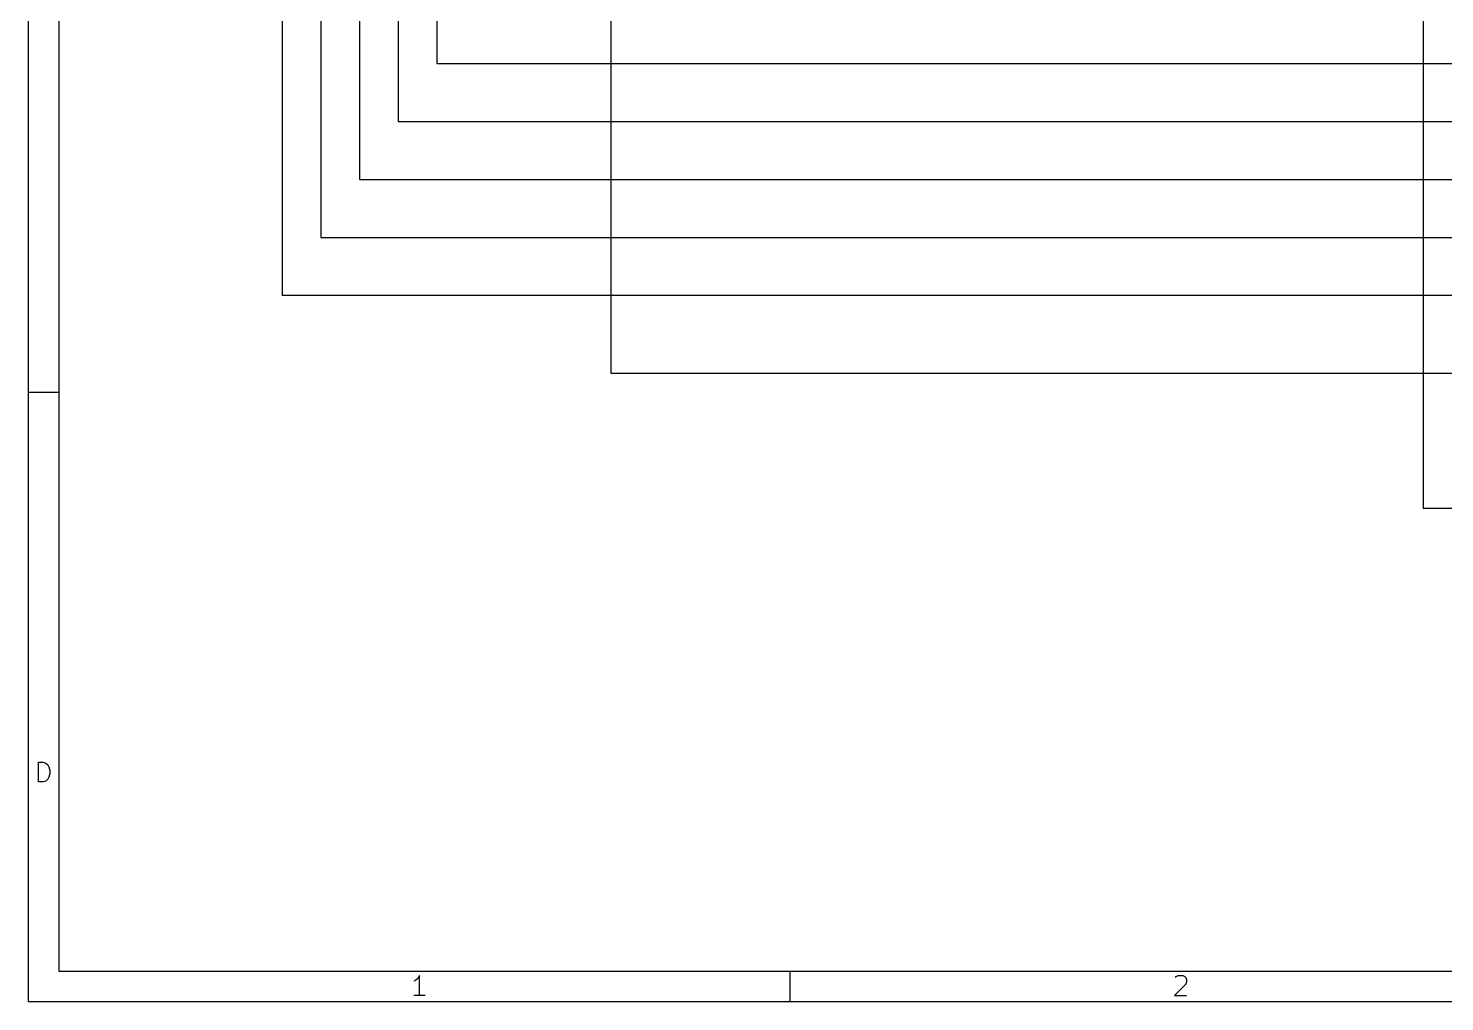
# Model space of a CAD drawing. Extents: x 0.4 to 11.3, y -7.9 to -0.4.
# Drawn here: x 0.394 to 4.055, y -7.874 to -5.359 of the extents above; entities that cross this region are included whole.
import ezdxf

# ---------------------------------------------------------------- set-up
doc = ezdxf.new("R2010")
doc.units = 0
doc.header["$MEASUREMENT"] = 0
doc.layers.add('GREEN3', color=91, linetype='CONTINUOUS')
doc.layers.add('RED2', color=1, linetype='CONTINUOUS')

msp = doc.modelspace()

# ---------------------------------------------------------------- linework, layer by layer
at = {"layer": 'GREEN3', "linetype": 'CONTINUOUS'}
for p, q in [((1.45, -3.4), (1.45, -5.45)), ((1.35, -3.5), (1.35, -5.6)), ((1.25, -3.6), (1.25, -5.75)), ((1.15, -3.7), (1.15, -5.9)), ((1.05, -3.8), (1.05, -6.05)), ((1.9, -4.1), (1.9, -6.25)), ((4, -4.15), (4, -6.6)), ((1.45, -5.45), (8, -5.45)), ((1.35, -5.6), (8.05, -5.6)), ((1.25, -5.75), (8.1, -5.75)), ((1.15, -5.9), (8.15, -5.9)), ((8.2, -6.05), (1.05, -6.05)), ((1.9, -6.25), (8.3, -6.25)), ((6.35, -6.6), (4, -6.6))]:
    msp.add_line(p, q, dxfattribs=at)
at = {"layer": 'RED2', "linetype": 'CONTINUOUS'}
for p, q in [((0.3937, -0.3937), (0.3937, -7.8743)), ((0.47244, -0.47244), (0.47244, -7.79556)), ((0.3937, -6.29921), (0.47244, -6.29921)), ((0.41967, -7.30661), (0.41967, -7.25543)), ((0.41967, -7.25543), (0.43185, -7.25543)), ((0.43185, -7.25543), (0.43916, -7.25787)), ((0.43916, -7.25787), (0.44404, -7.26275)), ((0.44404, -7.26275), (0.44647, -7.26762)), ((0.44647, -7.26762), (0.44891, -7.27737)), ((0.44891, -7.28468), (0.44647, -7.29443)), ((0.44891, -7.27737), (0.44891, -7.28468)), ((0.43185, -7.30661), (0.41967, -7.30661)), ((0.43916, -7.30418), (0.43185, -7.30661)), ((0.44404, -7.2993), (0.43916, -7.30418)), ((0.44647, -7.29443), (0.44404, -7.2993)), ((0.47244, -7.79556), (11.2206, -7.79556)), ((2.3622, -7.79556), (2.3622, -7.8743)), ((1.39553, -7.81909), (1.39065, -7.82152)), ((1.4004, -7.81421), (1.39553, -7.81909)), ((1.40528, -7.8069), (1.4004, -7.81421)), ((1.40528, -7.85808), (1.40528, -7.8069)), ((3.38596, -7.82883), (3.35672, -7.85808)), ((3.35916, -7.81178), (3.36159, -7.80934)), ((3.36159, -7.80934), (3.36647, -7.8069)), ((3.36647, -7.8069), (3.37865, -7.8069)), ((3.37865, -7.8069), (3.38353, -7.80934)), ((3.38353, -7.80934), (3.38596, -7.81178)), ((3.38596, -7.81178), (3.3884, -7.81665)), ((3.3884, -7.82152), (3.38596, -7.82883)), ((3.3884, -7.81665), (3.3884, -7.82152)), ((1.4199, -7.85808), (1.39065, -7.85808)), ((3.35672, -7.85808), (3.3884, -7.85808)), ((0.3937, -7.8743), (11.2993, -7.8743))]:
    msp.add_line(p, q, dxfattribs=at)

doc.saveas('drawing.dxf')
